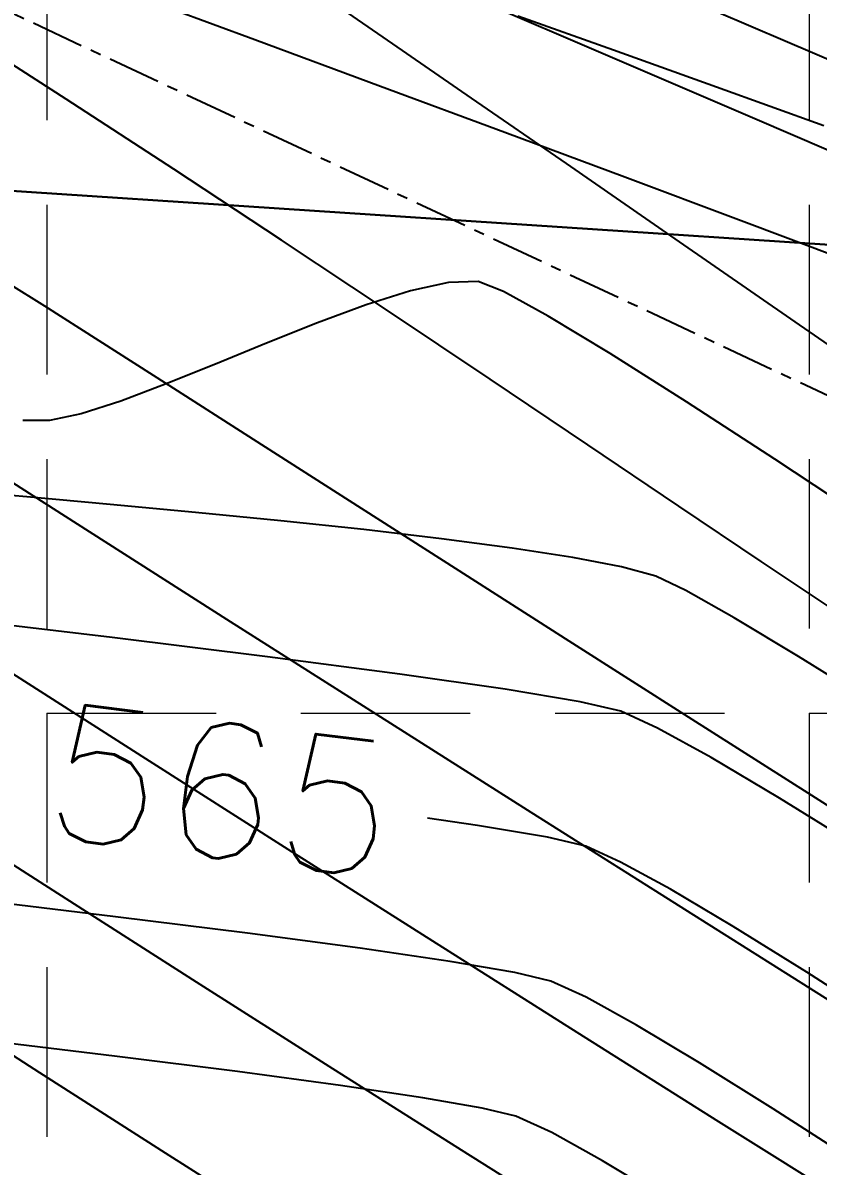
# Model space of a CAD drawing. Header units: inches. Extents: x 2547543 to 2548696, y 7125653 to 7126375.
# Drawn here: x 2547939.02 to 2547957.79, y 7125805.68 to 7125832.67 of the extents above; entities that cross this region are included whole.
import ezdxf

# ---------------------------------------------------------------- set-up
doc = ezdxf.new("R2010")
doc.units = ezdxf.units.IN
doc.header["$MEASUREMENT"] = 0
doc.linetypes.add('CENTER', pattern=[2, 1.25, -0.25, 0.25, -0.25])
doc.linetypes.add('HIDDEN', pattern=[0.375, 0.25, -0.125])
for name, color, linetype in [('CONT-MJR', 6, 'Continuous'), ('CONT-MNR', 14, 'Continuous'), ('GRID', 254, 'HIDDEN'), ('V-AREA', 6, 'Continuous'), ('V-CREEK-CNTR-E', 2, 'CENTER'), ('V-PROP-E', 3, 'Continuous'), ('V-TOPO-MAJR-E', 6, 'Continuous'), ('V-TOPO-MINR-E', 14, 'Continuous')]:
    doc.layers.add(name, color=color, linetype=linetype)
doc.styles.add('L100', font='simplex', dxfattribs={"height": 4})

msp = doc.modelspace()

# ---------------------------------------------------------------- linework, layer by layer
at = {"layer": 'CONT-MJR', "color": 35, "extrusion": (-0.5398593132585144, -0.8417552624653113, 0), "elevation": -7373718.906475691}
msp.add_lwpolyline([(-1702194.034513065, 565.0000000000005), (-1702197.578726839, 565.0000000000005)], dxfattribs=at)
at = {"layer": 'CONT-MJR', "color": 35, "extrusion": (-0.5383329468457085, -0.842732245936048, 0), "elevation": -7376791.616914379}
msp.add_lwpolyline([(-1688824.483737561, 565.0000000000009), (-1688828.139116185, 565.0000000000009)], dxfattribs=at)
at = {"layer": 'CONT-MJR', "color": 35, "elevation": 565}
msp.add_lwpolyline([(2547946.247800095, 7125808.038440024), (2547943.119228293, 7125810.028160088)], dxfattribs=at)
at = {"layer": 'CONT-MJR', "color": 35, "extrusion": (-0.5347274880773581, -0.8450245638408855, 0), "elevation": -7383939.726538932}
msp.add_lwpolyline([(-1657284.565032704, 565), (-1657288.266179186, 565)], dxfattribs=at)
at = {"layer": 'CONT-MJR', "color": 35, "extrusion": (-0.5324782153111639, -0.8464437076492669, 0), "elevation": -7388321.236948129}
msp.add_lwpolyline([(-1637637.141182686, 565.0000000000005), (-1637640.776946147, 565.0000000000005)], dxfattribs=at)
at = {"layer": 'CONT-MNR', "color": 35}
for points, elevation in [([(2547952.960188396, 7125833.991671296), (2547957.015941769, 7125832.250978289)], 563), ([(2547941.542184319, 7125833.376575039), (2547944.496128489, 7125832.28194125)], 561), ([(2547944.496128489, 7125832.28194125), (2547947.465419023, 7125831.179970006)], 561), ([(2547952.937726105, 7125831.857962672), (2547956.296523975, 7125830.415787391)], 562), ([(2547945.123229309, 7125827.546920976), (2547942.582789974, 7125829.220612239)], 561), ([(2547952.35652152, 7125822.709647774), (2547950.050942683, 7125824.259344162)], 561), ([(2547954.502118319, 7125821.265472169), (2547952.35652152, 7125822.709647774)], 561), ([(2547949.23208283, 7125819.79305989), (2547946.732114708, 7125821.390642794)], 562), ([(2547943.831320581, 7125818.592063416), (2547940.307747552, 7125820.835487505)], 563), ([(2547954.735333032, 7125816.280988154), (2547951.915902261, 7125818.079238269)], 562), ([(2547941.926221735, 7125815.297387471), (2547938.67402241, 7125817.375302481)], 564), ([(2547951.168119839, 7125813.93717013), (2547947.472120728, 7125816.279129757)], 563), ([(2547957.642135176, 7125814.430119772), (2547954.735333032, 7125816.280988154)], 562), ([(2547958.686657796, 7125804.707278117), (2547955.452975307, 7125806.730426876)], 564)]:
    msp.add_lwpolyline(points, dxfattribs=dict(at, elevation=elevation))
at = {"layer": 'CONT-MNR', "color": 35, "extrusion": (-0.3951135722194152, -0.9186322795591352, 0), "elevation": -7552749.950507273}
msp.add_lwpolyline([(-474884.5845488678, 562.0000000000009), (-474881.0650418177, 562.0000000000009)], dxfattribs=at)
at = {"layer": 'CONT-MNR', "color": 35, "extrusion": (-0.5391748781382254, -0.8421938320746775, 0), "elevation": -7375116.072014738}
msp.add_lwpolyline([(-1696209.600711173, 561.0000000000009), (-1696212.560570167, 561.0000000000009)], dxfattribs=at)
at = {"layer": 'CONT-MNR', "color": 35, "extrusion": (0.3923328753038072, 0.9198233063778323, 0), "elevation": 7554153.884003588}
msp.add_lwpolyline([(452028.0090467595, 563.0000000000009), (452023.6218627584, 563.0000000000009)], dxfattribs=at)
at = {"layer": 'CONT-MNR', "color": 35, "extrusion": (-0.3484360277545513, -0.9373325634814089, 0), "elevation": -7567070.300634921}
msp.add_lwpolyline([(-94622.18142110528, 561), (-94619.05634568259, 561)], dxfattribs=at)
at = {"layer": 'CONT-MNR', "color": 35, "extrusion": (0.545397884124647, 0.8381772771868481, 0), "elevation": 7362350.627355989}
msp.add_lwpolyline([(1750784.603084172, 561.0000000000009), (1750787.629927098, 561.0000000000009)], dxfattribs=at)
at = {"layer": 'CONT-MNR', "color": 35, "extrusion": (-0.3937244088706531, -0.9192285297244939, 0), "elevation": -7553459.202847483}
msp.add_lwpolyline([(-463459.2479124111, 562), (-463455.517711116, 562)], dxfattribs=at)
at = {"layer": 'CONT-MNR', "color": 35, "extrusion": (-0.3490119288113149, -0.937118281513815, 0), "elevation": -7567010.73106713}
msp.add_lwpolyline([(-99268.80924935127, 561.0000000000009), (-99265.7853221735, 561.0000000000009)], dxfattribs=at)
at = {"layer": 'CONT-MNR', "color": 35, "extrusion": (-0.3497057109260153, -0.9368596030066245, 0), "elevation": -7566935.156628659}
msp.add_lwpolyline([(-104868.6587970727, 561.0000000000005), (-104865.7950617052, 561.0000000000005)], dxfattribs=at)
at = {"layer": 'CONT-MNR', "color": 35, "extrusion": (-0.3505851629871219, -0.9365308556012948, 0), "elevation": -7566833.364229425}
msp.add_lwpolyline([(-111970.2531082504, 561), (-111967.6086074701, 561)], dxfattribs=at)
at = {"layer": 'CONT-MNR', "color": 35, "extrusion": (-0.5537296068187199, -0.8326965368802646, 0), "elevation": -7344524.572008532}
msp.add_lwpolyline([(-1824113.599643453, 561.0000000000005), (-1824116.60554055, 561.0000000000005)], dxfattribs=at)
at = {"layer": 'CONT-MNR', "color": 35, "extrusion": (-0.5325111330149728, -0.8464229989875689, 0), "elevation": -7388269.167203808}
msp.add_lwpolyline([(-1637947.044622991, 562), (-1637948.057251493, 562)], dxfattribs=at)
at = {"layer": 'CONT-MNR', "color": 35, "extrusion": (-0.5362210890685767, -0.8440775696807193, 0), "elevation": -7381008.789813366}
msp.add_lwpolyline([(-1670358.038910923, 562), (-1670359.55792203, 562)], dxfattribs=at)
at = {"layer": 'CONT-MNR', "color": 35, "extrusion": (-0.5562763367380072, -0.8309973749569509, 0), "elevation": -7338905.574449375}
msp.add_lwpolyline([(-1846587.611371995, 561.0000000000009), (-1846590.52920705, 561.0000000000009)], dxfattribs=at)
at = {"layer": 'CONT-MNR', "color": 35, "extrusion": (-0.5377052133916089, -0.8431329097428734, 0), "elevation": -7378058.769194419}
msp.add_lwpolyline([(-1683338.619347792, 562), (-1683340.586978715, 562)], dxfattribs=at)
at = {"layer": 'CONT-MNR', "color": 35, "extrusion": (0.5383453146472609, 0.842724345321376, 0), "elevation": 7376778.352167944}
msp.add_lwpolyline([(1688938.508475517, 562), (1688940.866952061, 562)], dxfattribs=at)
at = {"layer": 'CONT-MNR', "color": 35, "extrusion": (-0.537813334517115, -0.8430639461011138, 0), "elevation": -7377838.905835907}
msp.add_lwpolyline([(-1684284.854425333, 563), (-1684288.821286652, 563)], dxfattribs=at)
at = {"layer": 'CONT-MNR', "color": 35, "extrusion": (-0.538550907674938, -0.8425929740049465, 0), "elevation": -7376366.063057543}
msp.add_lwpolyline([(-1690735.56324145, 562), (-1690738.254786376, 562)], dxfattribs=at)
at = {"layer": 'CONT-MNR', "color": 35, "extrusion": (-0.557665990880337, -0.8300654447785741, 0), "elevation": -7335805.570278607}
msp.add_lwpolyline([(-1858856.846861071, 561.0000000000009), (-1858859.189769302, 561.0000000000009)], dxfattribs=at)
at = {"layer": 'CONT-MNR', "color": 35, "extrusion": (-0.5551927096219497, -0.8317217414391893, 0), "elevation": -7341306.22915343}
msp.add_lwpolyline([(-1837010.470483772, 561.0000000000009), (-1837012.518151682, 561.0000000000009)], dxfattribs=at)
at = {"layer": 'CONT-MNR', "color": 35, "extrusion": (0.5382017597952381, 0.8428160331610387, 0), "elevation": 7377065.931583058}
msp.add_lwpolyline([(1687673.103780948, 562.0000000000009), (1687676.288128806, 562.0000000000009)], dxfattribs=at)
at = {"layer": 'CONT-MNR', "color": 35, "extrusion": (0.5362253163459109, 0.8440748841837009, 0), "elevation": 7380996.489791486}
msp.add_lwpolyline([(1670384.621062738, 563.0000000000009), (1670388.934424283, 563.0000000000009)], dxfattribs=at)
at = {"layer": 'CONT-MNR', "color": 35, "extrusion": (-0.5372450844448698, -0.8434261788916827, 0), "elevation": -7378968.443077037}
msp.add_lwpolyline([(-1679304.335161225, 564), (-1679308.318312366, 564)], dxfattribs=at)
at = {"layer": 'CONT-MNR', "color": 35, "extrusion": (0.5362618131624477, 0.8440516973170092, 0), "elevation": 7380928.149541157}
msp.add_lwpolyline([(1670690.703790317, 562.0000000000009), (1670694.194019123, 562.0000000000009)], dxfattribs=at)
at = {"layer": 'CONT-MNR', "color": 35, "extrusion": (0.5340748887877378, 0.8454371728084623, 0), "elevation": 7385224.725750446}
msp.add_lwpolyline([(1651581.290363015, 563.0000000000009), (1651585.653986995, 563.0000000000009)], dxfattribs=at)
at = {"layer": 'CONT-MNR', "color": 35, "extrusion": (-0.5359305752406578, -0.844262055597797, 0), "elevation": -7381575.446777577}
msp.add_lwpolyline([(-1667803.579507737, 564), (-1667807.620065466, 564)], dxfattribs=at)
at = {"layer": 'CONT-MNR', "color": 35, "extrusion": (-0.5326633800386034, -0.8463271965179014, 0), "elevation": -7387970.406455912}
msp.add_lwpolyline([(-1639251.127027085, 563.0000000000009), (-1639255.40470195, 563.0000000000009)], dxfattribs=at)
at = {"layer": 'CONT-MNR', "color": 35, "extrusion": (0.5344088098853491, 0.8452261377388449, 0), "elevation": 7384567.933841242}
msp.add_lwpolyline([(1654499.303809069, 564), (1654503.335376544, 564)], dxfattribs=at)
at = {"layer": 'CONT-MNR', "color": 35, "extrusion": (0.540671695759003, 0.841233687749774, 0), "elevation": 7372068.371059595}
msp.add_lwpolyline([(1709310.160808288, 566.0000000000009), (1709313.603651977, 566.0000000000009)], dxfattribs=at)
at = {"layer": 'CONT-MNR', "color": 35, "extrusion": (-0.532600917166232, -0.846366506327896, 0), "elevation": -7388087.558352553}
msp.add_lwpolyline([(-1638707.045160841, 564), (-1638711.001347458, 564)], dxfattribs=at)
at = {"layer": 'CONT-MNR', "color": 35, "extrusion": (0.5385622577514322, 0.8425857193933922, 0), "elevation": 7376327.968558989}
msp.add_lwpolyline([(1690830.290324332, 566.0000000000005), (1690833.816102003, 566.0000000000005)], dxfattribs=at)
at = {"layer": 'CONT-MNR', "color": 35, "extrusion": (-0.5362160276840746, -0.8440807850287267, 0), "elevation": -7381003.457172578}
msp.add_lwpolyline([(-1670298.619737624, 566.0000000000005), (-1670302.16895936, 566.0000000000005)], dxfattribs=at)
at = {"layer": 'GRID', "color": 252, "linetype": 'HIDDEN', "lineweight": 0, "ltscale": 16}
for p, q in [((2547939.583313596, 7126356.376313465), (2547939.583313596, 7125726.296813901)), ((2547957.583313596, 7126356.376313465), (2547957.583313596, 7125726.296813901)), ((2547561.583313602, 7125816.376313472), (2548677.583313586, 7125816.376313472))]:
    msp.add_line(p, q, dxfattribs=at)
at = {"layer": 'V-AREA', "color": 7}
msp.add_line((2547877.130776349, 7125832.795139994), (2547980.005037793, 7125825.976318061), dxfattribs=at)
at = {"layer": 'V-CREEK-CNTR-E', "color": 5}
msp.add_line((2547924.7817, 7125839.4692), (2547990.8238, 7125808.4906), dxfattribs=at)
at = {"layer": 'V-PROP-E', "color": 7}
msp.add_line((2547980.005037793, 7125825.97631806), (2547877.13077635, 7125832.795139995), dxfattribs=at)
at = {"layer": 'V-TOPO-MAJR-E', "color": 35, "extrusion": (-0.143055443534382, -0.9897146760936615, 0), "elevation": -7417020.50875714}
msp.add_lwpolyline([(1502356.824449863, 565), (1502355.624420765, 565)], dxfattribs=at)
at = {"layer": 'V-TOPO-MAJR-E', "color": 35, "extrusion": (-0.1665796364610281, -0.9860280040224577, 0), "elevation": -7450688.43193818}
msp.add_lwpolyline([(1325336.023188949, 565.0000000000009), (1325334.352334425, 565.0000000000009)], dxfattribs=at)
at = {"layer": 'V-TOPO-MAJR-E', "color": 35, "extrusion": (-0.2313694143475546, -0.9728659692395811, 0), "elevation": -7521979.432979853}
msp.add_lwpolyline([(830120.8583265068, 565), (830119.9274850246, 565)], dxfattribs=at)
at = {"layer": 'V-TOPO-MAJR-E', "color": 35, "extrusion": (-0.4129614381820431, -0.9107485111569597, 0), "elevation": -7542029.844587864}
msp.add_lwpolyline([(-622141.4074200937, 565), (-622142.3092401125, 565)], dxfattribs=at)
at = {"layer": 'V-TOPO-MAJR-E', "color": 35, "extrusion": (-0.4806304061959812, -0.8769232649667165, 0), "elevation": -7473414.829126502}
msp.add_lwpolyline([(-1190521.610865957, 565.0000000000005), (-1190522.952014296, 565.0000000000005)], dxfattribs=at)
at = {"layer": 'V-TOPO-MAJR-E', "color": 35, "extrusion": (0.510774189936881, 0.8597149102431126, 0), "elevation": 7427596.308399701}
msp.add_lwpolyline([(1449164.932031525, 565), (1449166.654872349, 565)], dxfattribs=at)
at = {"layer": 'V-TOPO-MAJR-E', "color": 35, "extrusion": (-0.5276191203925952, -0.849481055584022, 0), "elevation": -7397591.92889545}
msp.add_lwpolyline([(-1595272.093441682, 565), (-1595274.137671534, 565)], dxfattribs=at)
at = {"layer": 'V-TOPO-MAJR-E', "color": 35, "extrusion": (-0.5382360091962489, -0.8427941613493153, 0), "elevation": -7376993.771070966}
msp.add_lwpolyline([(-1687961.646567032, 565.0000000000009), (-1687963.95108222, 565.0000000000009)], dxfattribs=at)
at = {"layer": 'V-TOPO-MINR-E', "color": 35, "extrusion": (-0.5681614431147918, -0.8229171128113191, 0), "elevation": -7311614.9185388}
msp.add_lwpolyline([(-1951873.287765807, 561), (-1951875.005449918, 561)], dxfattribs=at)
at = {"layer": 'V-TOPO-MINR-E', "color": 35, "extrusion": (-0.3357808782259921, -0.9419401264506049, 0), "elevation": -7567661.012815756}
msp.add_lwpolyline([(7298.603167226072, 561), (7300.997534138151, 561)], dxfattribs=at)
at = {"layer": 'V-TOPO-MINR-E', "color": 35}
for points, elevation in [([(2547949.610580165, 7125830.899807596), (2547947.75307487, 7125832.182706349)], 561), ([(2547957.255416693, 7125825.616577505), (2547954.420915201, 7125827.576010435)], 561), ([(2547949.768280661, 7125826.564607884), (2547949.070561307, 7125826.543618223)], 562), ([(2547951.423594676, 7125825.748299309), (2547950.363688327, 7125826.32963524)], 562), ([(2547954.688482075, 7125823.726163838), (2547952.885894371, 7125824.865506653)], 562), ([(2547941.329193154, 7125823.744589921), (2547940.395767888, 7125823.444912485)], 562), ([(2547956.76925245, 7125822.37517743), (2547954.688482075, 7125823.726163838)], 562), ([(2547939.650632452, 7125823.290044805), (2547939.020072306, 7125823.290102226)], 562), ([(2547941.078068336, 7125821.306409609), (2547939.111957102, 7125821.482653401)], 563), ([(2547943.097014777, 7125821.117448212), (2547941.078068336, 7125821.306409609)], 563), ([(2547947.067222631, 7125820.709498392), (2547945.112248763, 7125820.917800657)], 563), ([(2547948.905388717, 7125820.494572866), (2547947.067222631, 7125820.709498392)], 563), ([(2547950.570199359, 7125820.275055526), (2547948.905388717, 7125820.494572866)], 563), ([(2547953.959021993, 7125819.609267097), (2547953.15356366, 7125819.830371193)], 563), ([(2547955.81496915, 7125818.626414915), (2547954.671606096, 7125819.271590079)], 563), ([(2547941.125698409, 7125818.161775592), (2547936.999997742, 7125818.651969894)], 564), ([(2547957.332783703, 7125817.712948844), (2547955.81496915, 7125818.626414915)], 563), ([(2547944.793566892, 7125817.708008935), (2547941.125698409, 7125818.161775592)], 564), ([(2547959.168722298, 7125816.570399108), (2547957.332783703, 7125817.712948844)], 563), ([(2547956.880606862, 7125814.372290477), (2547955.270915209, 7125815.328730293)], 564), ([(2547946.980123007, 7125810.825139007), (2547944.321299556, 7125811.179379251)], 566), ([(2547953.507705197, 7125809.012526171), (2547952.319631753, 7125809.667847598)], 566), ([(2547956.732959365, 7125807.033933473), (2547954.996374901, 7125808.121330681)], 566), ([(2547950.660107427, 7125806.860407795), (2547949.866121463, 7125807.054479577)], 567), ([(2547954.196769296, 7125804.907785382), (2547952.705368886, 7125805.808225707)], 567)]:
    msp.add_lwpolyline(points, dxfattribs=dict(at, elevation=elevation))
at = {"layer": 'V-TOPO-MINR-E', "color": 35, "extrusion": (-0.3372824142414292, -0.9414035123386107, 0), "elevation": -7567663.033925947}
msp.add_lwpolyline([(-4765.963424779475, 561.0000000000005), (-4763.38277635444, 561.0000000000005)], dxfattribs=at)
at = {"layer": 'V-TOPO-MINR-E', "color": 35, "extrusion": (-0.3390540344556336, -0.9407669008417325, 0), "elevation": -7567640.657160208}
msp.add_lwpolyline([(-19009.70700899512, 561.0000000000009), (-19007.01365757501, 561.0000000000009)], dxfattribs=at)
at = {"layer": 'V-TOPO-MINR-E', "color": 35, "extrusion": (0.5684053878112273, 0.8227486342177471, 0), "elevation": 7311035.927008605}
msp.add_lwpolyline([(1954035.888502821, 561), (1954038.613921892, 561)], dxfattribs=at)
at = {"layer": 'V-TOPO-MINR-E', "color": 35, "extrusion": (-0.5685185133063504, -0.8226704686737802, 0), "elevation": -7310767.170996108}
msp.add_lwpolyline([(-1955038.041977109, 561.0000000000009), (-1955041.163518862, 561.0000000000009)], dxfattribs=at)
at = {"layer": 'V-TOPO-MINR-E', "color": 35, "extrusion": (0.2131046924161472, -0.9770293701164869, 0), "elevation": -6419161.916496682}
msp.add_lwpolyline([(4007968.149287981, 562.0000000000005), (4007967.231663476, 562.0000000000005)], dxfattribs=at)
at = {"layer": 'V-TOPO-MINR-E', "color": 35, "extrusion": (0.3670898970013752, 0.9301854694196852, 0), "elevation": 7563666.946005872}
msp.add_lwpolyline([(245752.4482900039, 562.0000000000005), (245753.0883856467, 562.0000000000005)], dxfattribs=at)
at = {"layer": 'V-TOPO-MINR-E', "color": 35, "extrusion": (0.3007693387016789, -0.9536969145891974, 0), "elevation": -6029533.914706282}
msp.add_lwpolyline([(4573200.390502943, 562), (4573199.292687438, 562)], dxfattribs=at)
at = {"layer": 'V-TOPO-MINR-E', "color": 35, "extrusion": (0.3468406579406895, -0.9379240683548269, 0), "elevation": -5799752.071139797}
msp.add_lwpolyline([(4861307.119750805, 562.0000000000009), (4861305.894672047, 562.0000000000009)], dxfattribs=at)
at = {"layer": 'V-TOPO-MINR-E', "color": 35, "extrusion": (-0.5168239322539443, -0.8560917141577591, 0), "elevation": -7417202.653585291}
msp.add_lwpolyline([(-1501515.473865561, 562.0000000000005), (-1501517.181976586, 562.0000000000005)], dxfattribs=at)
at = {"layer": 'V-TOPO-MINR-E', "color": 35, "extrusion": (0.3704771675947046, -0.9288415733003154, 0), "elevation": -5674807.245725382}
msp.add_lwpolyline([(5006593.833348792, 562), (5006592.538522083, 562)], dxfattribs=at)
at = {"layer": 'V-TOPO-MINR-E', "color": 35, "extrusion": (-0.5687694824341282, -0.8224969761960308, 0), "elevation": -7310170.351962849}
msp.add_lwpolyline([(-1957261.311502012, 561), (-1957265.009799672, 561)], dxfattribs=at)
at = {"layer": 'V-TOPO-MINR-E', "color": 35, "extrusion": (0.3789049931159001, -0.925435576467557, 0), "elevation": -5629063.073954829}
msp.add_lwpolyline([(5057969.457436502, 562), (5057968.152151333, 562)], dxfattribs=at)
at = {"layer": 'V-TOPO-MINR-E', "color": 35, "extrusion": (0.3738595100465666, -0.9274853458398905, 0), "elevation": -5656524.977141545}
msp.add_lwpolyline([(5027237.6213695, 562), (5027236.365461554, 562)], dxfattribs=at)
at = {"layer": 'V-TOPO-MINR-E', "color": 35, "extrusion": (-0.3527042146343798, 0.9357348646807735, 0), "elevation": 5769212.071935343}
msp.add_lwpolyline([(-4897506.749385931, 562.0000000000009), (-4897505.602345709, 562.0000000000009)], dxfattribs=at)
at = {"layer": 'V-TOPO-MINR-E', "color": 35, "extrusion": (0.2034897136300175, -0.979077084016766, 0), "elevation": -6458250.778182059}
msp.add_lwpolyline([(3944661.825120253, 562), (3944661.064061245, 562)], dxfattribs=at)
at = {"layer": 'V-TOPO-MINR-E', "color": 35, "extrusion": (0.5512985669260174, 0.834308030708874, 0), "elevation": 7349815.748493833}
msp.add_lwpolyline([(1802672.116121064, 562), (1802674.869118311, 562)], dxfattribs=at)
at = {"layer": 'V-TOPO-MINR-E', "color": 35, "extrusion": (-0.08665096923731508, -0.9962387311936001, 0), "elevation": -7319800.746199472}
msp.add_lwpolyline([(1920896.289970693, 563.0000000000009), (1920894.426232307, 563.0000000000009)], dxfattribs=at)
at = {"layer": 'V-TOPO-MINR-E', "color": 35, "extrusion": (-0.09858655097541351, -0.9951284801304666, 0), "elevation": -7342300.460304126}
msp.add_lwpolyline([(1833022.639853542, 563.0000000000009), (1833020.614754244, 563.0000000000009)], dxfattribs=at)
at = {"layer": 'V-TOPO-MINR-E', "color": 35, "extrusion": (-0.1529470169677123, -0.9882343902135153, 0), "elevation": -7431682.093383777}
msp.add_lwpolyline([(1428100.875508453, 563.0000000000009), (1428099.423517357, 563.0000000000009)], dxfattribs=at)
at = {"layer": 'V-TOPO-MINR-E', "color": 35, "extrusion": (-0.1902894152178476, -0.9817280369104519, 0), "elevation": -7480465.62904198}
msp.add_lwpolyline([(1145428.95911877, 563), (1145427.78928688, 563)], dxfattribs=at)
at = {"layer": 'V-TOPO-MINR-E', "color": 35, "extrusion": (0.4282284246726127, 0.9036705241969623, 0), "elevation": 7530499.451649725}
msp.add_lwpolyline([(748966.8274543853, 563), (748967.6159985322, 563)], dxfattribs=at)
at = {"layer": 'V-TOPO-MINR-E', "color": 35, "extrusion": (-0.1299092523483101, -0.991525887788263, 0), "elevation": -7396434.33230793}
msp.add_lwpolyline([(1600646.721759957, 564), (1600643.572659106, 564)], dxfattribs=at)
at = {"layer": 'V-TOPO-MINR-E', "color": 35, "extrusion": (-0.1416420456624775, -0.9899179414984601, 0), "elevation": -7414870.947093812}
msp.add_lwpolyline([(1512946.531492752, 564), (1512944.016799194, 564)], dxfattribs=at)
at = {"layer": 'V-TOPO-MINR-E', "color": 35, "extrusion": (-0.1645398658866315, -0.986370433728632, 0), "elevation": -7447934.566444253}
msp.add_lwpolyline([(1340743.775411169, 564.0000000000009), (1340741.982327981, 564.0000000000009)], dxfattribs=at)
at = {"layer": 'V-TOPO-MINR-E', "color": 35, "extrusion": (-0.228731992820202, -0.973489432639358, 0), "elevation": -7519705.383815289}
msp.add_lwpolyline([(850503.2604079708, 564.0000000000009), (850502.273928921, 564.0000000000009)], dxfattribs=at)
at = {"layer": 'V-TOPO-MINR-E', "color": 35, "extrusion": (-0.4150038434659633, -0.9098196579039597, 0), "elevation": -7540618.203100903}
msp.add_lwpolyline([(-639062.3988104868, 564), (-639063.3539864733, 564)], dxfattribs=at)
at = {"layer": 'V-TOPO-MINR-E', "color": 35, "extrusion": (-0.4817855732670538, -0.8762891425732355, 0), "elevation": -7471842.695404982}
msp.add_lwpolyline([(-1200369.483482238, 564), (-1200370.930018443, 564)], dxfattribs=at)
at = {"layer": 'V-TOPO-MINR-E', "color": 35, "extrusion": (-0.5268867228480025, -0.8499355159578239, 0), "elevation": -7398967.365913352}
msp.add_lwpolyline([(-1588895.70627687, 564.0000000000009), (-1588897.936282445, 564.0000000000009)], dxfattribs=at)
at = {"layer": 'V-TOPO-MINR-E', "color": 35, "extrusion": (-0.11909916256389, -0.992882364369808, 0), "elevation": -7378550.30332165}
msp.add_lwpolyline([(1681127.697485878, 566), (1681124.171691042, 566)], dxfattribs=at)
at = {"layer": 'V-TOPO-MINR-E', "color": 35, "extrusion": (-0.1243331683925144, -0.9922405269074019, 0), "elevation": -7387312.629624818}
msp.add_lwpolyline([(1642198.934597972, 566.0000000000005), (1642195.794078131, 566.0000000000005)], dxfattribs=at)
at = {"layer": 'V-TOPO-MINR-E', "color": 35, "extrusion": (-0.1446663316984161, -0.9894804962569621, 0), "elevation": -7419452.974468231}
msp.add_lwpolyline([(1490281.081226605, 566.0000000000009), (1490278.929878816, 566.0000000000009)], dxfattribs=at)
at = {"layer": 'V-TOPO-MINR-E', "color": 35, "extrusion": (-0.1688771204474251, -0.9856371128307752, 0), "elevation": -7453753.610058262}
msp.add_lwpolyline([(1307968.390898576, 566.0000000000009), (1307966.842833146, 566.0000000000009)], dxfattribs=at)
at = {"layer": 'V-TOPO-MINR-E', "color": 35, "extrusion": (-0.2342553669771179, -0.9721750989623298, 0), "elevation": -7524406.398354454}
msp.add_lwpolyline([(807795.7392066491, 566.0000000000005), (807794.8647081715, 566.0000000000005)], dxfattribs=at)
at = {"layer": 'V-TOPO-MINR-E', "color": 35, "extrusion": (-0.4140942978785581, -0.9102339877550519, 0), "elevation": -7541246.676774374}
msp.add_lwpolyline([(-631524.3507154468, 566), (-631525.2678375235, 566)], dxfattribs=at)
at = {"layer": 'V-TOPO-MINR-E', "color": 35, "extrusion": (-0.5136452375380539, -0.858002663139501, 0), "elevation": -7422707.294472065}
msp.add_lwpolyline([(-1473985.232682228, 566), (-1473986.967723119, 566)], dxfattribs=at)
at = {"layer": 'V-TOPO-MINR-E', "color": 35, "extrusion": (-0.1198059063529876, -0.9927973331969315, 0), "elevation": -7379741.860538517}
msp.add_lwpolyline([(1675875.357944295, 567), (1675872.146808954, 567)], dxfattribs=at)
at = {"layer": 'V-TOPO-MINR-E', "color": 35, "extrusion": (-0.125309797524509, -0.9921176616935952, 0), "elevation": -7388922.243059944}
msp.add_lwpolyline([(1634926.784158864, 567.0000000000005), (1634923.921643901, 567.0000000000005)], dxfattribs=at)
at = {"layer": 'V-TOPO-MINR-E', "color": 35, "extrusion": (-0.133405568861671, -0.9910615289661353, 0), "elevation": -7402024.01683154}
msp.add_lwpolyline([(1574549.353962837, 567), (1574546.90555571, 567)], dxfattribs=at)
at = {"layer": 'V-TOPO-MINR-E', "color": 35, "extrusion": (-0.146524853206658, -0.9892069891548319, 0), "elevation": -7422236.157797534}
msp.add_lwpolyline([(1476340.558757596, 567.0000000000009), (1476338.589788509, 567.0000000000009)], dxfattribs=at)
at = {"layer": 'V-TOPO-MINR-E', "color": 35, "extrusion": (-0.1714928797554281, -0.9851853593071663, 0), "elevation": -7457196.043334631}
msp.add_lwpolyline([(1288177.731997272, 567.0000000000009), (1288176.307352402, 567.0000000000009)], dxfattribs=at)
at = {"layer": 'V-TOPO-MINR-E', "color": 35, "extrusion": (0.5413868295955707, 0.8407736322818745, 0), "elevation": 7370620.880463541}
msp.add_lwpolyline([(1715560.943476885, 566.0000000000009), (1715563.241143757, 566.0000000000009)], dxfattribs=at)
at = {"layer": 'V-TOPO-MINR-E', "color": 35, "extrusion": (-0.4152888914657911, -0.9096895825638077, 0), "elevation": -7540407.873420232}
msp.add_lwpolyline([(-641423.3275092561, 567.0000000000009), (-641424.2594717792, 567.0000000000009)], dxfattribs=at)
at = {"layer": 'V-TOPO-MINR-E', "color": 35, "extrusion": (-0.4855816486091784, -0.874191319182473, 0), "elevation": -7466556.654982203}
msp.add_lwpolyline([(-1232762.395306121, 567.0000000000005), (-1232763.765103365, 567.0000000000005)], dxfattribs=at)

# ---------------------------------------------------------------- texts
at = {"layer": 'V-TOPO-MAJR-E', "color": 35, "insert": (2547939.812382448, 7125816.646796266, 565), "char_height": 3.2, "width": 12.03809523809524, "attachment_point": 1, "rotation": 352.90588947495513, "style": 'L100'}
msp.add_mtext('\\Fsimplex.shx;\\W1.0000000000;\\T1.0000000000;\\o\\l565', dxfattribs=at)

doc.saveas('drawing.dxf')
